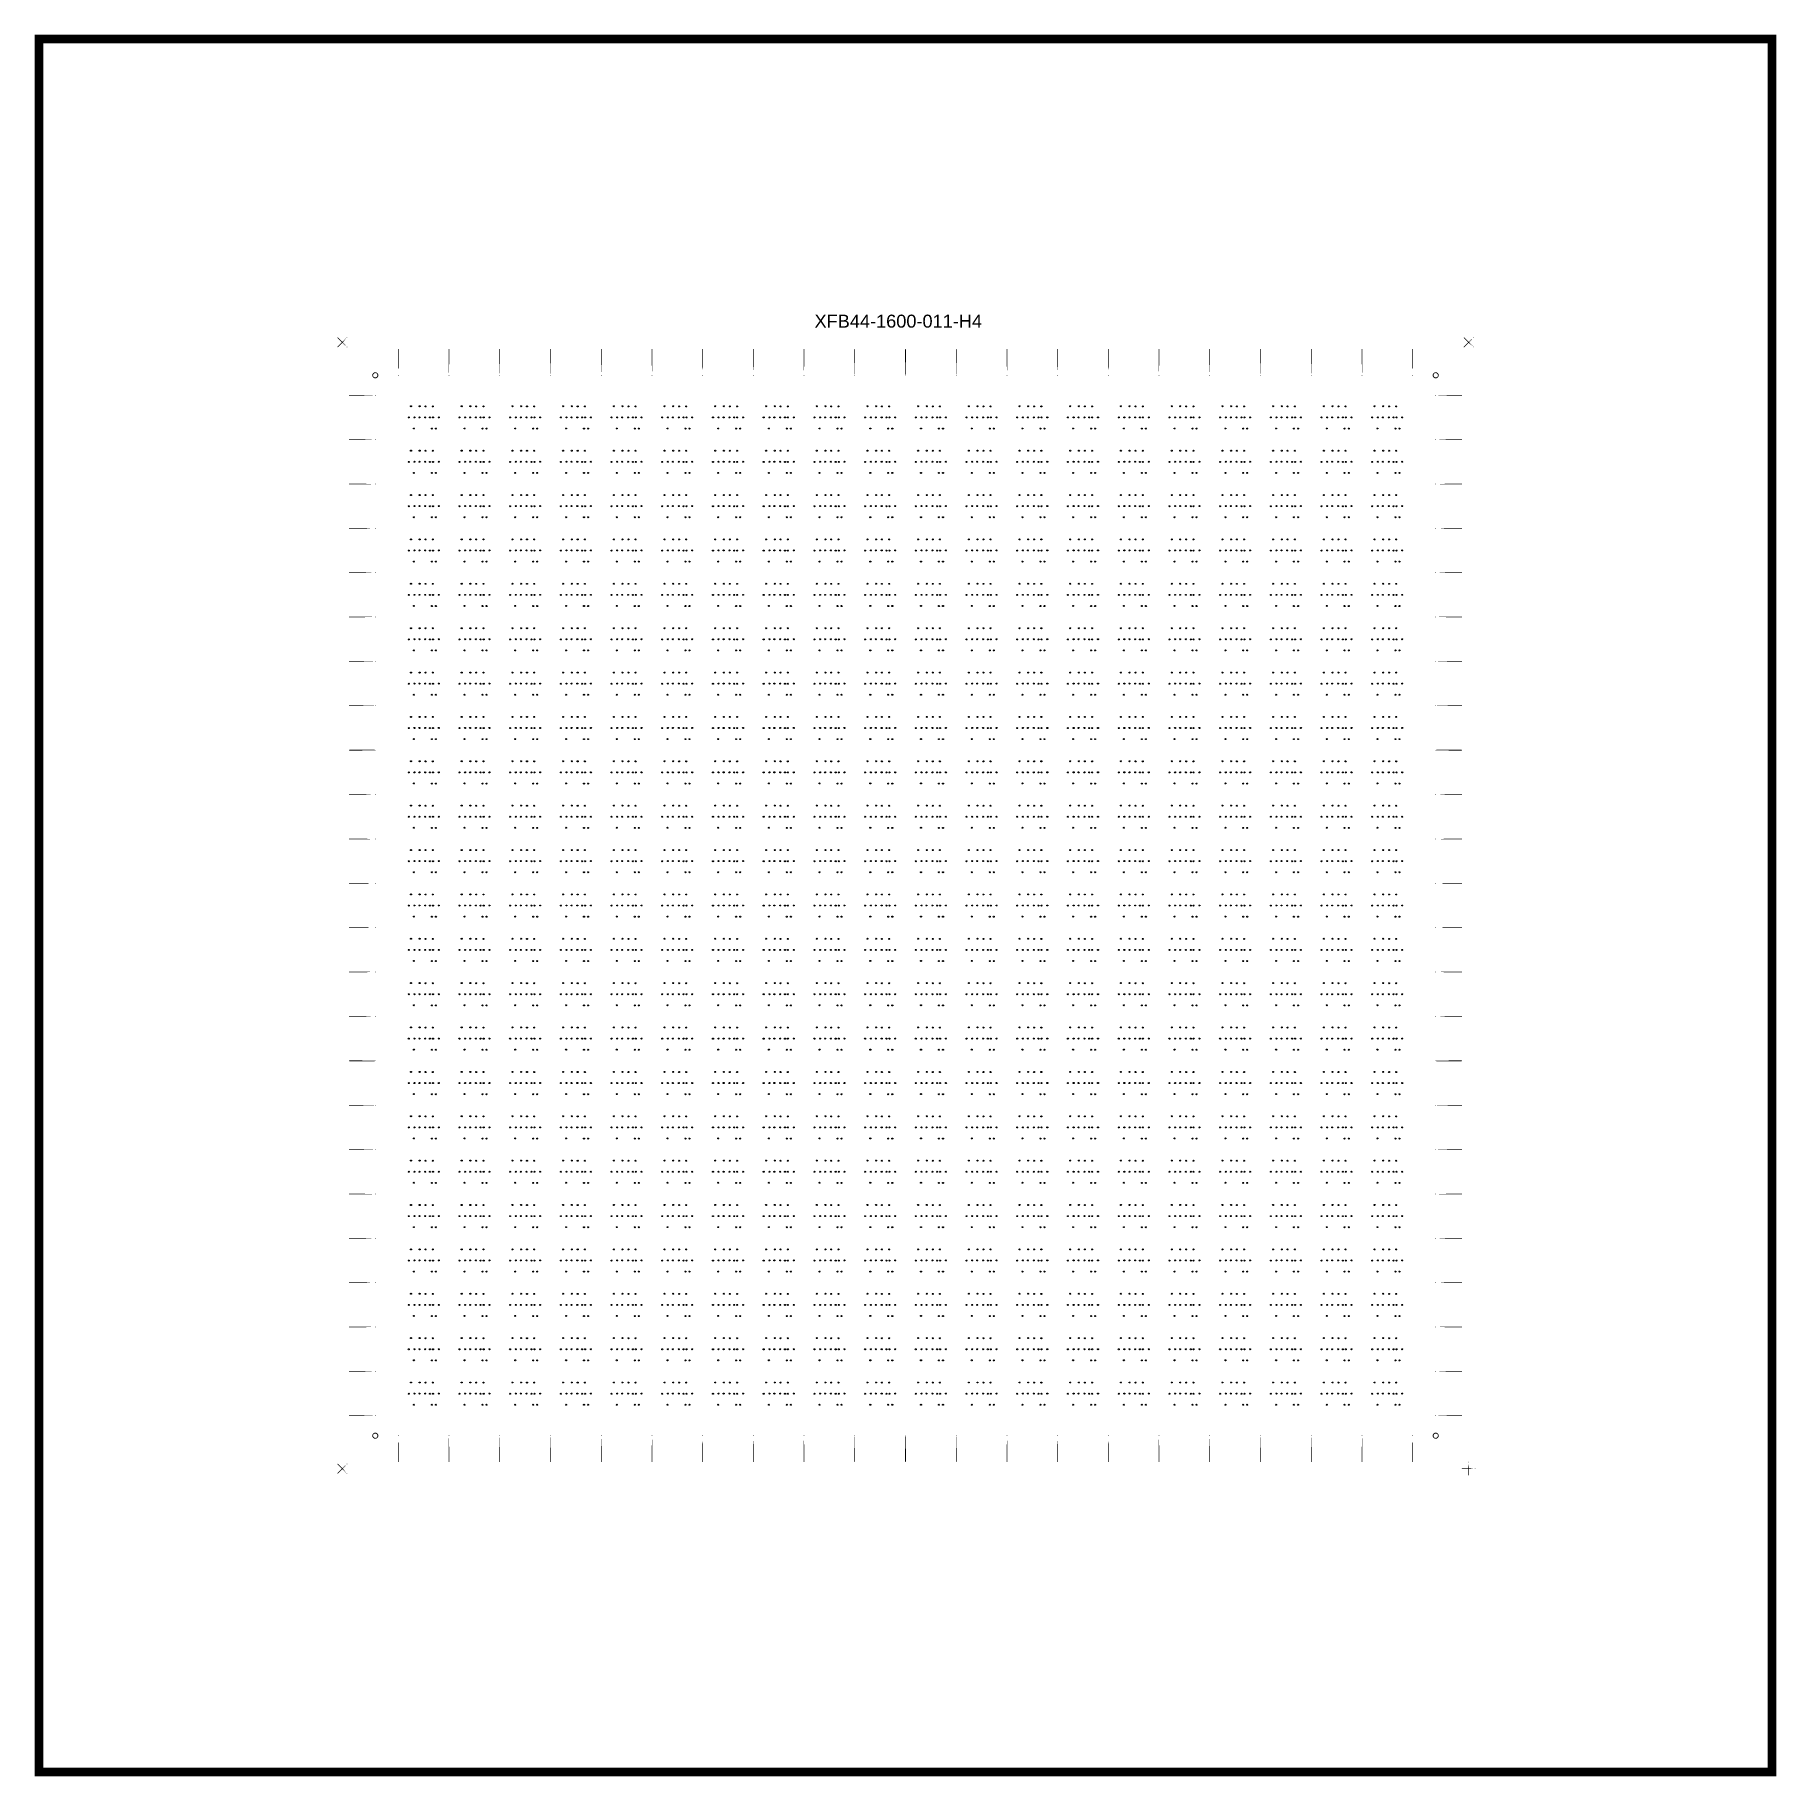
# Model space of a CAD drawing. Extents: x -100 to 100, y -100 to 100.
import ezdxf

# ---------------------------------------------------------------- set-up
doc = ezdxf.new("R2010")
doc.units = 0
doc.layers.get('0').update_dxf_attribs({"linetype": 'continuous'})
doc.layers.add('H4', color=7, linetype='continuous')
doc.styles.get("Standard").update_dxf_attribs({"font": 'ARIAL.TTF'})

# ---------------------------------------------------------------- blocks, each defined once
blk = doc.blocks.new('LDI_XFB44-1600-011_H4_B1')
at = {"layer": 'H4'}
for centre in [(-57.08, -55.06), (-56.08, -55.06), (-55.4, -55.07), (-54.57, -55.07), (-51.23, -55.06), (-50.23, -55.06), (-49.55, -55.07), (-48.71, -55.07), (-45.37, -55.06), (-44.37, -55.06), (-43.69, -55.07), (-42.86, -55.07), (-39.52, -55.06), (-38.52, -55.06), (-37.84, -55.07), (-37.01, -55.07), (-33.66, -55.06), (-32.67, -55.06), (-31.98, -55.07), (-31.15, -55.07), (-27.81, -55.06), (-26.81, -55.06), (-26.13, -55.07), (-25.3, -55.07), (-21.96, -55.06), (-20.96, -55.06), (-20.28, -55.07), (-19.44, -55.07), (-16.1, -55.06), (-15.1, -55.06), (-14.42, -55.07), (-13.59, -55.07), (-10.25, -55.06), (-9.25, -55.06), (-8.57, -55.07), (-7.74, -55.07), (-4.4, -55.06), (-3.4, -55.06), (-2.72, -55.07), (-1.88, -55.07), (1.46, -55.06), (2.46, -55.06), (3.14, -55.07), (3.97, -55.07), (7.31, -55.06), (8.31, -55.06), (8.99, -55.07), (9.82, -55.07), (13.17, -55.06), (14.16, -55.06), (14.84, -55.07), (15.68, -55.07), (19.02, -55.06), (20.02, -55.06), (20.7, -55.07), (21.53, -55.07), (24.87, -55.06), (25.87, -55.06), (26.55, -55.07), (27.39, -55.07), (30.73, -55.06), (31.72, -55.06), (32.41, -55.07), (33.24, -55.07), (36.58, -55.06), (37.58, -55.06), (38.26, -55.07), (39.09, -55.07), (42.43, -55.06), (43.43, -55.06), (44.11, -55.07), (44.95, -55.07), (48.29, -55.06), (49.29, -55.06), (49.97, -55.07), (50.8, -55.07), (54.14, -55.06), (55.14, -55.06), (55.82, -55.07), (56.65, -55.07), (-57.34, -56.35), (-56.74, -57.62), (-56.69, -56.34), (-56.11, -56.34), (-55.44, -56.34), (-54.89, -56.35), (-54.67, -57.63), (-54.54, -56.35), (-54.2, -57.63), (-53.88, -56.34), (-51.49, -56.35), (-50.89, -57.62), (-50.83, -56.34), (-50.26, -56.34), (-49.58, -56.34), (-49.04, -56.35), (-48.82, -57.63), (-48.69, -56.35), (-48.35, -57.63), (-48.02, -56.34), (-45.64, -56.35), (-45.04, -57.62), (-44.98, -56.34), (-44.41, -56.34), (-43.73, -56.34), (-43.18, -56.35), (-42.97, -57.63), (-42.83, -56.35), (-42.5, -57.63), (-42.17, -56.34), (-39.78, -56.35), (-39.18, -57.62), (-39.13, -56.34), (-38.55, -56.34), (-37.88, -56.34), (-37.33, -56.35), (-37.11, -57.63), (-36.98, -56.35), (-36.64, -57.63), (-36.32, -56.34), (-33.93, -56.35), (-33.33, -57.62), (-33.27, -56.34), (-32.7, -56.34), (-32.02, -56.34), (-31.47, -56.35), (-31.26, -57.63), (-31.13, -56.35), (-30.79, -57.63), (-30.46, -56.34), (-28.07, -56.35), (-27.47, -57.62), (-27.42, -56.34), (-26.85, -56.34), (-26.17, -56.34), (-25.62, -56.35), (-25.41, -57.63), (-25.27, -56.35), (-24.94, -57.63), (-24.61, -56.34), (-22.22, -56.35), (-21.62, -57.62), (-21.57, -56.34), (-20.99, -56.34), (-20.32, -56.34), (-19.77, -56.35), (-19.55, -57.63), (-19.42, -56.35), (-19.08, -57.63), (-18.75, -56.34), (-16.37, -56.35), (-15.77, -57.62), (-15.71, -56.34), (-15.14, -56.34), (-14.46, -56.34), (-13.91, -56.35), (-13.7, -57.63), (-13.57, -56.35), (-13.23, -57.63), (-12.9, -56.34), (-10.51, -56.35), (-9.91, -57.62), (-9.86, -56.34), (-9.28, -56.34), (-8.61, -56.34), (-8.06, -56.35), (-7.84, -57.63), (-7.71, -56.35), (-7.38, -57.63), (-7.05, -56.34), (-4.66, -56.35), (-4.06, -57.62), (-4, -56.34), (-3.43, -56.34), (-2.75, -56.34), (-2.21, -56.35), (-1.99, -57.63), (-1.86, -56.35), (-1.52, -57.63), (-1.19, -56.34), (1.19, -56.35), (1.79, -57.62), (1.85, -56.34), (2.42, -56.34), (3.1, -56.34), (3.65, -56.35), (3.86, -57.63), (3.99, -56.35), (4.33, -57.63), (4.66, -56.34), (7.05, -56.35), (7.65, -57.62), (7.7, -56.34), (8.28, -56.34), (8.95, -56.34), (9.5, -56.35), (9.72, -57.63), (9.85, -56.35), (10.19, -57.63), (10.51, -56.34), (12.9, -56.35), (13.5, -57.62), (13.56, -56.34), (14.13, -56.34), (14.81, -56.34), (15.35, -56.35), (15.57, -57.63), (15.7, -56.35), (16.04, -57.63), (16.37, -56.34), (18.75, -56.35), (19.35, -57.62), (19.41, -56.34), (19.98, -56.34), (20.66, -56.34), (21.21, -56.35), (21.42, -57.63), (21.56, -56.35), (21.89, -57.63), (22.22, -56.34), (24.61, -56.35), (25.21, -57.62), (25.26, -56.34), (25.84, -56.34), (26.51, -56.34), (27.06, -56.35), (27.28, -57.63), (27.41, -56.35), (27.75, -57.63), (28.07, -56.34), (30.46, -56.35), (31.06, -57.62), (31.12, -56.34), (31.69, -56.34), (32.37, -56.34), (32.92, -56.35), (33.13, -57.63), (33.26, -56.35), (33.6, -57.63), (33.93, -56.34), (36.32, -56.35), (36.92, -57.62), (36.97, -56.34), (37.54, -56.34), (38.22, -56.34), (38.77, -56.35), (38.98, -57.63), (39.12, -56.35), (39.45, -57.63), (39.78, -56.34), (42.17, -56.35), (42.77, -57.62), (42.82, -56.34), (43.4, -56.34), (44.07, -56.34), (44.62, -56.35), (44.84, -57.63), (44.97, -56.35), (45.31, -57.63), (45.64, -56.34), (48.02, -56.35), (48.62, -57.62), (48.68, -56.34), (49.25, -56.34), (49.93, -56.34), (50.48, -56.35), (50.69, -57.63), (50.82, -56.35), (51.16, -57.63), (51.49, -56.34), (53.88, -56.35), (54.48, -57.62), (54.53, -56.34), (55.11, -56.34), (55.78, -56.34), (56.33, -56.35), (56.55, -57.63), (56.68, -56.35), (57.01, -57.63), (57.34, -56.34)]:
    blk.add_circle(centre, 0.0567, dxfattribs=at)
blk = doc.blocks.new('cutlineendpoint')
at = {"const_width": 0.04}
blk.add_lwpolyline([(-0.02, 0, 1), (0.02, 0, 1)], format="xyb", close=True, dxfattribs=at)

msp = doc.modelspace()

# ---------------------------------------------------------------- linework, layer by layer
at = {"layer": 'H4'}
for points, const_width in [([(-100, 100), (100, 100), (100, -100), (-100, -100)], 1), ([(-64.47, 65.53), (-65.53, 64.47)], 0.08), ([(-64.47, 64.47), (-65.53, 65.53)], 0.08), ([(65.53, 65.53), (64.47, 64.47)], 0.08), ([(65.53, 64.47), (64.47, 65.53)], 0.08), ([(-58.54, 61.2), (-58.54, 64.2)], 0.08), ([(-52.68, 61.2), (-52.68, 64.2)], 0.08), ([(-46.83, 61.2), (-46.83, 64.2)], 0.08), ([(-40.98, 61.2), (-40.98, 64.2)], 0.08), ([(-35.12, 61.2), (-35.12, 64.2)], 0.08), ([(-29.27, 61.2), (-29.27, 64.2)], 0.08), ([(-23.41, 61.2), (-23.41, 64.2)], 0.08), ([(-17.56, 61.2), (-17.56, 64.2)], 0.08), ([(-11.71, 61.2), (-11.71, 64.2)], 0.08), ([(-5.85, 61.2), (-5.85, 64.2)], 0.08), ([(0, 61.2), (0, 64.2)], 0.08), ([(5.85, 61.2), (5.85, 64.2)], 0.08), ([(11.71, 61.2), (11.71, 64.2)], 0.08), ([(17.56, 61.2), (17.56, 64.2)], 0.08), ([(23.41, 61.2), (23.41, 64.2)], 0.08), ([(29.27, 61.2), (29.27, 64.2)], 0.08), ([(35.12, 61.2), (35.12, 64.2)], 0.08), ([(40.98, 61.2), (40.98, 64.2)], 0.08), ([(46.83, 61.2), (46.83, 64.2)], 0.08), ([(52.68, 61.2), (52.68, 64.2)], 0.08), ([(58.54, 61.2), (58.54, 64.2)], 0.08), ([(-61.2, 58.9), (-64.2, 58.9)], 0.08), ([(61.2, 58.9), (64.2, 58.9)], 0.08), ([(-61.2, 53.78), (-64.2, 53.78)], 0.08), ([(61.2, 53.78), (64.2, 53.78)], 0.08), ([(-61.2, 48.66), (-64.2, 48.66)], 0.08), ([(61.2, 48.66), (64.2, 48.66)], 0.08), ([(-61.2, 43.54), (-64.2, 43.54)], 0.08), ([(61.2, 43.54), (64.2, 43.54)], 0.08), ([(-61.2, 38.41), (-64.2, 38.41)], 0.08), ([(61.2, 38.41), (64.2, 38.41)], 0.08), ([(-61.2, 33.29), (-64.2, 33.29)], 0.08), ([(61.2, 33.29), (64.2, 33.29)], 0.08), ([(-61.2, 28.17), (-64.2, 28.17)], 0.08), ([(61.2, 28.17), (64.2, 28.17)], 0.08), ([(-61.2, 23.05), (-64.2, 23.05)], 0.08), ([(61.2, 23.05), (64.2, 23.05)], 0.08), ([(-61.2, 17.93), (-64.2, 17.93)], 0.08), ([(61.2, 17.93), (64.2, 17.93)], 0.08), ([(-61.2, 12.8), (-64.2, 12.8)], 0.08), ([(61.2, 12.8), (64.2, 12.8)], 0.08), ([(-61.2, 7.68), (-64.2, 7.68)], 0.08), ([(61.2, 7.68), (64.2, 7.68)], 0.08), ([(-61.2, 2.56), (-64.2, 2.56)], 0.08), ([(61.2, 2.56), (64.2, 2.56)], 0.08), ([(-61.2, -2.56), (-64.2, -2.56)], 0.08), ([(61.2, -2.56), (64.2, -2.56)], 0.08), ([(-61.2, -7.68), (-64.2, -7.68)], 0.08), ([(61.2, -7.68), (64.2, -7.68)], 0.08), ([(-61.2, -12.8), (-64.2, -12.8)], 0.08), ([(61.2, -12.8), (64.2, -12.8)], 0.08), ([(-61.2, -17.93), (-64.2, -17.93)], 0.08), ([(61.2, -17.93), (64.2, -17.93)], 0.08), ([(-61.2, -23.05), (-64.2, -23.05)], 0.08), ([(61.2, -23.05), (64.2, -23.05)], 0.08), ([(-61.2, -28.17), (-64.2, -28.17)], 0.08), ([(61.2, -28.17), (64.2, -28.17)], 0.08), ([(-61.2, -33.29), (-64.2, -33.29)], 0.08), ([(61.2, -33.29), (64.2, -33.29)], 0.08), ([(-61.2, -38.41), (-64.2, -38.41)], 0.08), ([(61.2, -38.41), (64.2, -38.41)], 0.08), ([(-61.2, -43.54), (-64.2, -43.54)], 0.08), ([(61.2, -43.54), (64.2, -43.54)], 0.08), ([(-61.2, -48.66), (-64.2, -48.66)], 0.08), ([(61.2, -48.66), (64.2, -48.66)], 0.08), ([(-61.2, -53.78), (-64.2, -53.78)], 0.08), ([(61.2, -53.78), (64.2, -53.78)], 0.08), ([(-61.2, -58.9), (-64.2, -58.9)], 0.08), ([(61.2, -58.9), (64.2, -58.9)], 0.08), ([(-58.54, -61.2), (-58.54, -64.2)], 0.08), ([(-52.68, -61.2), (-52.68, -64.2)], 0.08), ([(-46.83, -61.2), (-46.83, -64.2)], 0.08), ([(-40.98, -61.2), (-40.98, -64.2)], 0.08), ([(-35.12, -61.2), (-35.12, -64.2)], 0.08), ([(-29.27, -61.2), (-29.27, -64.2)], 0.08), ([(-23.41, -61.2), (-23.41, -64.2)], 0.08), ([(-17.56, -61.2), (-17.56, -64.2)], 0.08), ([(-11.71, -61.2), (-11.71, -64.2)], 0.08), ([(-5.85, -61.2), (-5.85, -64.2)], 0.08), ([(0, -61.2), (0, -64.2)], 0.08), ([(5.85, -61.2), (5.85, -64.2)], 0.08), ([(11.71, -61.2), (11.71, -64.2)], 0.08), ([(17.56, -61.2), (17.56, -64.2)], 0.08), ([(23.41, -61.2), (23.41, -64.2)], 0.08), ([(29.27, -61.2), (29.27, -64.2)], 0.08), ([(35.12, -61.2), (35.12, -64.2)], 0.08), ([(40.98, -61.2), (40.98, -64.2)], 0.08), ([(46.83, -61.2), (46.83, -64.2)], 0.08), ([(52.68, -61.2), (52.68, -64.2)], 0.08), ([(58.54, -61.2), (58.54, -64.2)], 0.08), ([(65, -64.25), (65, -65.75)], 0.08), ([(-64.47, -64.47), (-65.53, -65.53)], 0.08), ([(-64.47, -65.53), (-65.53, -64.47)], 0.08), ([(65.75, -65), (64.25, -65)], 0.08)]:
    msp.add_lwpolyline(points, close=True, dxfattribs=dict(at, const_width=const_width))
at = {"layer": 'H4', "const_width": 0.1}
for points in [[(-61.5, 61.2, 1), (-60.9, 61.2, 1)], [(60.9, 61.2, 1), (61.5, 61.2, 1)], [(-61.5, -61.2, 1), (-60.9, -61.2, 1)], [(60.9, -61.2, 1), (61.5, -61.2, 1)]]:
    msp.add_lwpolyline(points, format="xyb", close=True, dxfattribs=at)

# ---------------------------------------------------------------- block references
at = {"layer": 'H4'}
for name, p in [('cutlineendpoint', (-65.53, 65.53)), ('cutlineendpoint', (-65.53, 64.47)), ('cutlineendpoint', (-64.47, 65.53)), ('cutlineendpoint', (-64.47, 64.47)), ('cutlineendpoint', (64.47, 65.53)), ('cutlineendpoint', (64.47, 64.47)), ('cutlineendpoint', (65.53, 65.53)), ('cutlineendpoint', (65.53, 64.47)), ('cutlineendpoint', (-58.54, 64.2)), ('cutlineendpoint', (-52.68, 64.2)), ('cutlineendpoint', (-46.83, 64.2)), ('cutlineendpoint', (-40.98, 64.2)), ('cutlineendpoint', (-35.12, 64.2)), ('cutlineendpoint', (-29.27, 64.2)), ('cutlineendpoint', (-23.41, 64.2)), ('cutlineendpoint', (-17.56, 64.2)), ('cutlineendpoint', (-11.71, 64.2)), ('cutlineendpoint', (-5.85, 64.2)), ('cutlineendpoint', (0, 64.2)), ('cutlineendpoint', (5.85, 64.2)), ('cutlineendpoint', (11.71, 64.2)), ('cutlineendpoint', (17.56, 64.2)), ('cutlineendpoint', (23.41, 64.2)), ('cutlineendpoint', (29.27, 64.2)), ('cutlineendpoint', (35.12, 64.2)), ('cutlineendpoint', (40.98, 64.2)), ('cutlineendpoint', (46.83, 64.2)), ('cutlineendpoint', (52.68, 64.2)), ('cutlineendpoint', (58.54, 64.2)), ('cutlineendpoint', (-58.54, 61.2)), ('cutlineendpoint', (-52.68, 61.2)), ('cutlineendpoint', (-46.83, 61.2)), ('cutlineendpoint', (-40.98, 61.2)), ('cutlineendpoint', (-35.12, 61.2)), ('cutlineendpoint', (-29.27, 61.2)), ('cutlineendpoint', (-23.41, 61.2)), ('cutlineendpoint', (-17.56, 61.2)), ('cutlineendpoint', (-11.71, 61.2)), ('cutlineendpoint', (-5.85, 61.2)), ('cutlineendpoint', (0, 61.2)), ('cutlineendpoint', (5.85, 61.2)), ('cutlineendpoint', (11.71, 61.2)), ('cutlineendpoint', (17.56, 61.2)), ('cutlineendpoint', (23.41, 61.2)), ('cutlineendpoint', (29.27, 61.2)), ('cutlineendpoint', (35.12, 61.2)), ('cutlineendpoint', (40.98, 61.2)), ('cutlineendpoint', (46.83, 61.2)), ('cutlineendpoint', (52.68, 61.2)), ('cutlineendpoint', (58.54, 61.2)), ('cutlineendpoint', (-64.2, 58.9)), ('cutlineendpoint', (-61.2, 58.9)), ('cutlineendpoint', (61.2, 58.9)), ('cutlineendpoint', (64.2, 58.9)), ('LDI_XFB44-1600-011_H4_B1', (0, 112.68)), ('cutlineendpoint', (-64.2, 53.78)), ('cutlineendpoint', (-61.2, 53.78)), ('LDI_XFB44-1600-011_H4_B1', (0, 107.56)), ('cutlineendpoint', (61.2, 53.78)), ('cutlineendpoint', (64.2, 53.78)), ('cutlineendpoint', (-64.2, 48.66)), ('cutlineendpoint', (-61.2, 48.66)), ('cutlineendpoint', (61.2, 48.66)), ('cutlineendpoint', (64.2, 48.66)), ('LDI_XFB44-1600-011_H4_B1', (0, 102.44)), ('cutlineendpoint', (-64.2, 43.54)), ('cutlineendpoint', (-61.2, 43.54)), ('LDI_XFB44-1600-011_H4_B1', (0, 97.32)), ('cutlineendpoint', (61.2, 43.54)), ('cutlineendpoint', (64.2, 43.54)), ('cutlineendpoint', (-64.2, 38.41)), ('cutlineendpoint', (-61.2, 38.41)), ('cutlineendpoint', (61.2, 38.41)), ('cutlineendpoint', (64.2, 38.41)), ('LDI_XFB44-1600-011_H4_B1', (0, 92.2)), ('cutlineendpoint', (-64.2, 33.29)), ('cutlineendpoint', (-61.2, 33.29)), ('cutlineendpoint', (61.2, 33.29)), ('cutlineendpoint', (64.2, 33.29)), ('LDI_XFB44-1600-011_H4_B1', (0, 87.07)), ('cutlineendpoint', (-64.2, 28.17)), ('cutlineendpoint', (-61.2, 28.17)), ('cutlineendpoint', (61.2, 28.17)), ('cutlineendpoint', (64.2, 28.17)), ('LDI_XFB44-1600-011_H4_B1', (0, 81.95)), ('cutlineendpoint', (-64.2, 23.05)), ('cutlineendpoint', (-61.2, 23.05)), ('cutlineendpoint', (61.2, 23.05)), ('cutlineendpoint', (64.2, 23.05)), ('LDI_XFB44-1600-011_H4_B1', (0, 76.83)), ('cutlineendpoint', (-64.2, 17.93)), ('cutlineendpoint', (-61.2, 17.93)), ('LDI_XFB44-1600-011_H4_B1', (0, 71.71)), ('cutlineendpoint', (61.2, 17.93)), ('cutlineendpoint', (64.2, 17.93)), ('cutlineendpoint', (-64.2, 12.8)), ('cutlineendpoint', (-61.2, 12.8)), ('cutlineendpoint', (61.2, 12.8)), ('cutlineendpoint', (64.2, 12.8)), ('LDI_XFB44-1600-011_H4_B1', (0, 66.59)), ('cutlineendpoint', (-64.2, 7.68)), ('cutlineendpoint', (-61.2, 7.68)), ('LDI_XFB44-1600-011_H4_B1', (0, 61.46)), ('cutlineendpoint', (61.2, 7.68)), ('cutlineendpoint', (64.2, 7.68)), ('cutlineendpoint', (-64.2, 2.56)), ('cutlineendpoint', (-61.2, 2.56)), ('cutlineendpoint', (61.2, 2.56)), ('cutlineendpoint', (64.2, 2.56)), ('LDI_XFB44-1600-011_H4_B1', (0, 56.34)), ('cutlineendpoint', (-64.2, -2.56)), ('cutlineendpoint', (-61.2, -2.56)), ('LDI_XFB44-1600-011_H4_B1', (0, 51.22)), ('cutlineendpoint', (61.2, -2.56)), ('cutlineendpoint', (64.2, -2.56)), ('cutlineendpoint', (-64.2, -7.68)), ('cutlineendpoint', (-61.2, -7.68)), ('cutlineendpoint', (61.2, -7.68)), ('cutlineendpoint', (64.2, -7.68)), ('LDI_XFB44-1600-011_H4_B1', (0, 46.1)), ('cutlineendpoint', (-64.2, -12.8)), ('cutlineendpoint', (-61.2, -12.8)), ('LDI_XFB44-1600-011_H4_B1', (0, 40.98)), ('cutlineendpoint', (61.2, -12.8)), ('cutlineendpoint', (64.2, -12.8)), ('cutlineendpoint', (-64.2, -17.93)), ('cutlineendpoint', (-61.2, -17.93)), ('cutlineendpoint', (61.2, -17.93)), ('cutlineendpoint', (64.2, -17.93)), ('LDI_XFB44-1600-011_H4_B1', (0, 35.85)), ('cutlineendpoint', (-64.2, -23.05)), ('cutlineendpoint', (-61.2, -23.05)), ('cutlineendpoint', (61.2, -23.05)), ('cutlineendpoint', (64.2, -23.05)), ('LDI_XFB44-1600-011_H4_B1', (0, 30.73)), ('cutlineendpoint', (-64.2, -28.17)), ('cutlineendpoint', (-61.2, -28.17)), ('cutlineendpoint', (61.2, -28.17)), ('cutlineendpoint', (64.2, -28.17)), ('LDI_XFB44-1600-011_H4_B1', (0, 25.61)), ('cutlineendpoint', (-64.2, -33.29)), ('cutlineendpoint', (-61.2, -33.29)), ('cutlineendpoint', (61.2, -33.29)), ('cutlineendpoint', (64.2, -33.29)), ('LDI_XFB44-1600-011_H4_B1', (0, 20.49)), ('cutlineendpoint', (-64.2, -38.41)), ('cutlineendpoint', (-61.2, -38.41)), ('LDI_XFB44-1600-011_H4_B1', (0, 15.37)), ('cutlineendpoint', (61.2, -38.41)), ('cutlineendpoint', (64.2, -38.41)), ('cutlineendpoint', (-64.2, -43.54)), ('cutlineendpoint', (-61.2, -43.54)), ('cutlineendpoint', (61.2, -43.54)), ('cutlineendpoint', (64.2, -43.54)), ('LDI_XFB44-1600-011_H4_B1', (0, 10.24)), ('cutlineendpoint', (-64.2, -48.66)), ('cutlineendpoint', (-61.2, -48.66)), ('LDI_XFB44-1600-011_H4_B1', (0, 5.12)), ('cutlineendpoint', (61.2, -48.66)), ('cutlineendpoint', (64.2, -48.66)), ('cutlineendpoint', (-64.2, -53.78)), ('cutlineendpoint', (-61.2, -53.78)), ('cutlineendpoint', (61.2, -53.78)), ('cutlineendpoint', (64.2, -53.78)), ('LDI_XFB44-1600-011_H4_B1', (0, 0)), ('cutlineendpoint', (-64.2, -58.9)), ('cutlineendpoint', (-61.2, -58.9)), ('cutlineendpoint', (61.2, -58.9)), ('cutlineendpoint', (64.2, -58.9)), ('cutlineendpoint', (-58.54, -61.2)), ('cutlineendpoint', (-52.68, -61.2)), ('cutlineendpoint', (-46.83, -61.2)), ('cutlineendpoint', (-40.98, -61.2)), ('cutlineendpoint', (-35.12, -61.2)), ('cutlineendpoint', (-29.27, -61.2)), ('cutlineendpoint', (-23.41, -61.2)), ('cutlineendpoint', (-17.56, -61.2)), ('cutlineendpoint', (-11.71, -61.2)), ('cutlineendpoint', (-5.85, -61.2)), ('cutlineendpoint', (0, -61.2)), ('cutlineendpoint', (5.85, -61.2)), ('cutlineendpoint', (11.71, -61.2)), ('cutlineendpoint', (17.56, -61.2)), ('cutlineendpoint', (23.41, -61.2)), ('cutlineendpoint', (29.27, -61.2)), ('cutlineendpoint', (35.12, -61.2)), ('cutlineendpoint', (40.98, -61.2)), ('cutlineendpoint', (46.83, -61.2)), ('cutlineendpoint', (52.68, -61.2)), ('cutlineendpoint', (58.54, -61.2)), ('cutlineendpoint', (-58.54, -64.2)), ('cutlineendpoint', (-52.68, -64.2)), ('cutlineendpoint', (-46.83, -64.2)), ('cutlineendpoint', (-40.98, -64.2)), ('cutlineendpoint', (-35.12, -64.2)), ('cutlineendpoint', (-29.27, -64.2)), ('cutlineendpoint', (-23.41, -64.2)), ('cutlineendpoint', (-17.56, -64.2)), ('cutlineendpoint', (-11.71, -64.2)), ('cutlineendpoint', (-5.85, -64.2)), ('cutlineendpoint', (0, -64.2)), ('cutlineendpoint', (5.85, -64.2)), ('cutlineendpoint', (11.71, -64.2)), ('cutlineendpoint', (17.56, -64.2)), ('cutlineendpoint', (23.41, -64.2)), ('cutlineendpoint', (29.27, -64.2)), ('cutlineendpoint', (35.12, -64.2)), ('cutlineendpoint', (40.98, -64.2)), ('cutlineendpoint', (46.83, -64.2)), ('cutlineendpoint', (52.68, -64.2)), ('cutlineendpoint', (58.54, -64.2)), ('cutlineendpoint', (65, -64.25)), ('cutlineendpoint', (-65.53, -64.47)), ('cutlineendpoint', (-65.53, -65.53)), ('cutlineendpoint', (-64.47, -64.47)), ('cutlineendpoint', (-64.47, -65.53)), ('cutlineendpoint', (64.25, -65)), ('cutlineendpoint', (65, -65.75)), ('cutlineendpoint', (65.75, -65))]:
    msp.add_blockref(name, p, dxfattribs=at)

# ---------------------------------------------------------------- texts
msp.add_text('XFB44-1600-011-H4', height=1.5, dxfattribs=at).set_placement((-10.5, 66.7))

doc.saveas('drawing.dxf')
